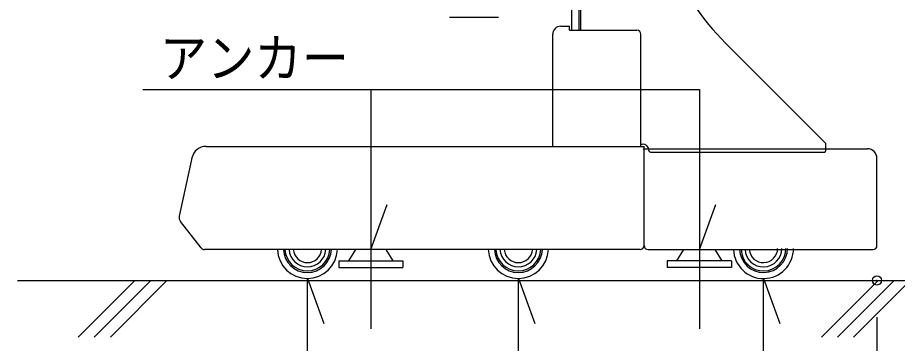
# Model space of a CAD drawing. Units: millimetres on the paper. Extents: x -384 to 384, y -238 to 239.
# Drawn here: x -232.12 to -184.08, y -207.26 to -189.46 of the extents above; entities that cross this region are included whole.
import ezdxf
from ezdxf.enums import TextEntityAlignment as Align

# ---------------------------------------------------------------- set-up
doc = ezdxf.new("R2010")
doc.units = ezdxf.units.MM
doc.header["$PDMODE"] = 32
doc.header["$PDSIZE"] = 0.5
for name, color, linetype in [('0-1_GAIKEI', 7, 'Continuous'), ('0-4_0', 1, 'Continuous'), ('0-5_SUNPO', 3, 'Continuous'), ('0-6_DEFPOINTS', 7, 'Continuous')]:
    doc.layers.add(name, color=color, linetype=linetype)
doc.styles.add('ＭＳ ゴシック', font='')
doc.styles.get('ＭＳ ゴシック').set_extended_font_data('MS Gothic')

msp = doc.modelspace()

# ---------------------------------------------------------------- linework, layer by layer
at = {"layer": '0-1_GAIKEI', "color": 1}
for p, q in [((-201.864, -190.154), (-201.864, -186.37)), ((-201.462, -190.154), (-201.462, -186.37)), ((-213.68, -202.133), (-214.059, -202.759)), ((-211.614, -202.759), (-211.993, -202.133)), ((-196.122, -202.759), (-195.743, -202.133)), ((-194.056, -202.133), (-193.677, -202.759)), ((-214.587, -202.759), (-214.587, -203.109)), ((-214.587, -202.759), (-211.087, -202.759)), ((-214.587, -203.109), (-211.087, -203.109)), ((-211.087, -202.759), (-211.087, -203.109)), ((-196.649, -202.759), (-196.649, -203.109)), ((-193.149, -202.759), (-196.649, -202.759)), ((-193.149, -203.109), (-196.649, -203.109)), ((-193.149, -202.759), (-193.149, -203.109)), ((-228.809, -206.915), (-225.716, -203.822)), ((-227.934, -206.915), (-224.841, -203.822)), ((-227.059, -206.915), (-223.966, -203.822)), ((-188.224, -206.915), (-185.13, -203.822)), ((-187.349, -206.915), (-184.255, -203.822)), ((-186.474, -206.915), (-183.38, -203.822))]:
    msp.add_line(p, q, dxfattribs=at)
at = {"layer": '0-1_GAIKEI'}
for p, q in [((-201.374, -190.157), (-201.374, -186.394)), ((-205.859, -189.459), (-208.549, -189.459)), ((-202.468, -189.936), (-201.987, -189.936)), ((-201.987, -190.154), (-201.987, -189.936)), ((-201.987, -190.154), (-198.312, -190.154)), ((-202.906, -196.498), (-202.906, -190.373)), ((-198.093, -196.498), (-198.093, -190.373)), ((-188.025, -196.3), (-193.468, -190.857)), ((-198.093, -196.367), (-198.006, -196.367)), ((-187.987, -196.717), (-187.987, -196.393)), ((-221.832, -196.498), (-197.918, -196.498)), ((-202.906, -196.498), (-198.093, -196.498)), ((-197.918, -196.673), (-197.962, -196.629)), ((-197.918, -201.914), (-197.918, -196.498)), ((-197.918, -196.629), (-185.725, -196.629)), ((-197.918, -201.914), (-197.918, -196.629)), ((-197.568, -196.804), (-188.074, -196.804)), ((-222.586, -197.049), (-223.298, -200.31)), ((-185.2, -201.914), (-185.2, -197.154)), ((-222.093, -202.049), (-223.231, -200.6)), ((-198.137, -202.133), (-221.921, -202.133)), ((-212.837, -201.761), (-212.837, -206.463)), ((-197.699, -202.133), (-185.419, -202.133)), ((-194.899, -201.761), (-194.899, -206.463)), ((-232.123, -203.822), (-179.95, -203.822))]:
    msp.add_line(p, q, dxfattribs=at)
for centre, radius, start, end in [((-183.568, -180.958), 14, 180, 225), ((-202.468, -190.373), 0.438, 90, 180), ((-198.312, -190.373), 0.219, 0, 90), ((-198.006, -196.717), 0.35, 0, 90), ((-188.118, -196.393), 0.131, 0, 45), ((-221.832, -197.286), 0.787, 90, 167.7117), ((-221.832, -197.286), 0.787, 90, 167.7117), ((-197.568, -196.717), 0.0875, 180, 270), ((-188.074, -196.717), 0.0875, 270, 0), ((-185.725, -197.154), 0.525, 0, 90), ((-222.956, -200.384), 0.35, 167.7117, 218.1572), ((-221.921, -201.914), 0.219, 218.1572, 270), ((-216.299, -202.076), 1.641, 181.9866, 358.0134), ((-204.781, -202.076), 1.641, 181.9866, 358.0134), ((-198.137, -201.914), 0.219, 270, 0), ((-198.137, -201.914), 0.219, 270, 0), ((-197.699, -201.914), 0.219, 180, 270), ((-191.399, -202.076), 1.641, 181.9866, 0), ((-185.419, -201.914), 0.219, 270, 0)]:
    msp.add_arc(centre, radius, start, end, dxfattribs=at)
at = {"layer": '0-1_GAIKEI', "color": 1}
for centre, radius, start, end in [((-216.299, -202.076), 1.312, 182.4836, 357.5164), ((-216.299, -202.076), 1.225, 182.6611, 357.3389), ((-216.299, -202.076), 1.006, 183.2402, 356.7598), ((-216.299, -202.076), 0.774, 184.212, 355.788), ((-204.781, -202.076), 1.312, 182.4836, 357.5164), ((-204.781, -202.076), 1.225, 182.6611, 357.3389), ((-204.781, -202.076), 1.006, 183.2402, 356.7598), ((-204.781, -202.076), 0.774, 184.212, 355.788), ((-191.399, -202.076), 1.312, 182.4836, 0), ((-191.399, -202.076), 1.225, 182.6611, 0), ((-191.399, -202.076), 1.006, 183.2402, 0), ((-191.399, -202.076), 0.774, 184.212, 0)]:
    msp.add_arc(centre, radius, start, end, dxfattribs=at)
at = {"layer": '0-4_0'}
for p, q in [((-225.276, -193.383), (-194.899, -193.383)), ((-212.837, -193.383), (-212.837, -202.133)), ((-212.837, -202.133), (-211.939, -199.666)), ((-204.781, -203.717), (-203.883, -206.184)), ((-204.781, -215.808), (-204.781, -203.717)), ((-191.399, -203.717), (-190.502, -206.184)), ((-191.399, -215.808), (-191.399, -203.717))]:
    msp.add_line(p, q, dxfattribs=at)
for points in [[(-194.899, -193.383), (-194.899, -202.133), (-194.002, -199.666)], [(-216.299, -215.808), (-216.299, -203.717), (-215.401, -206.184)]]:
    msp.add_lwpolyline(points, dxfattribs=at)
at = {"layer": '0-5_SUNPO'}
msp.add_line((-185.2, -205.822), (-185.2, -212.822), dxfattribs=at)
at = {"layer": '0-6_DEFPOINTS'}
msp.add_point((-185.2, -203.822), dxfattribs=at)

# ---------------------------------------------------------------- texts
at = {"layer": '0-4_0', "color": 2, "style": 'ＭＳ ゴシック', "width": 0.9}
msp.add_text('アンカー', height=2.104, dxfattribs=at).set_placement((-224.358, -193.35), align=Align.BOTTOM_LEFT)

doc.saveas('drawing.dxf')
